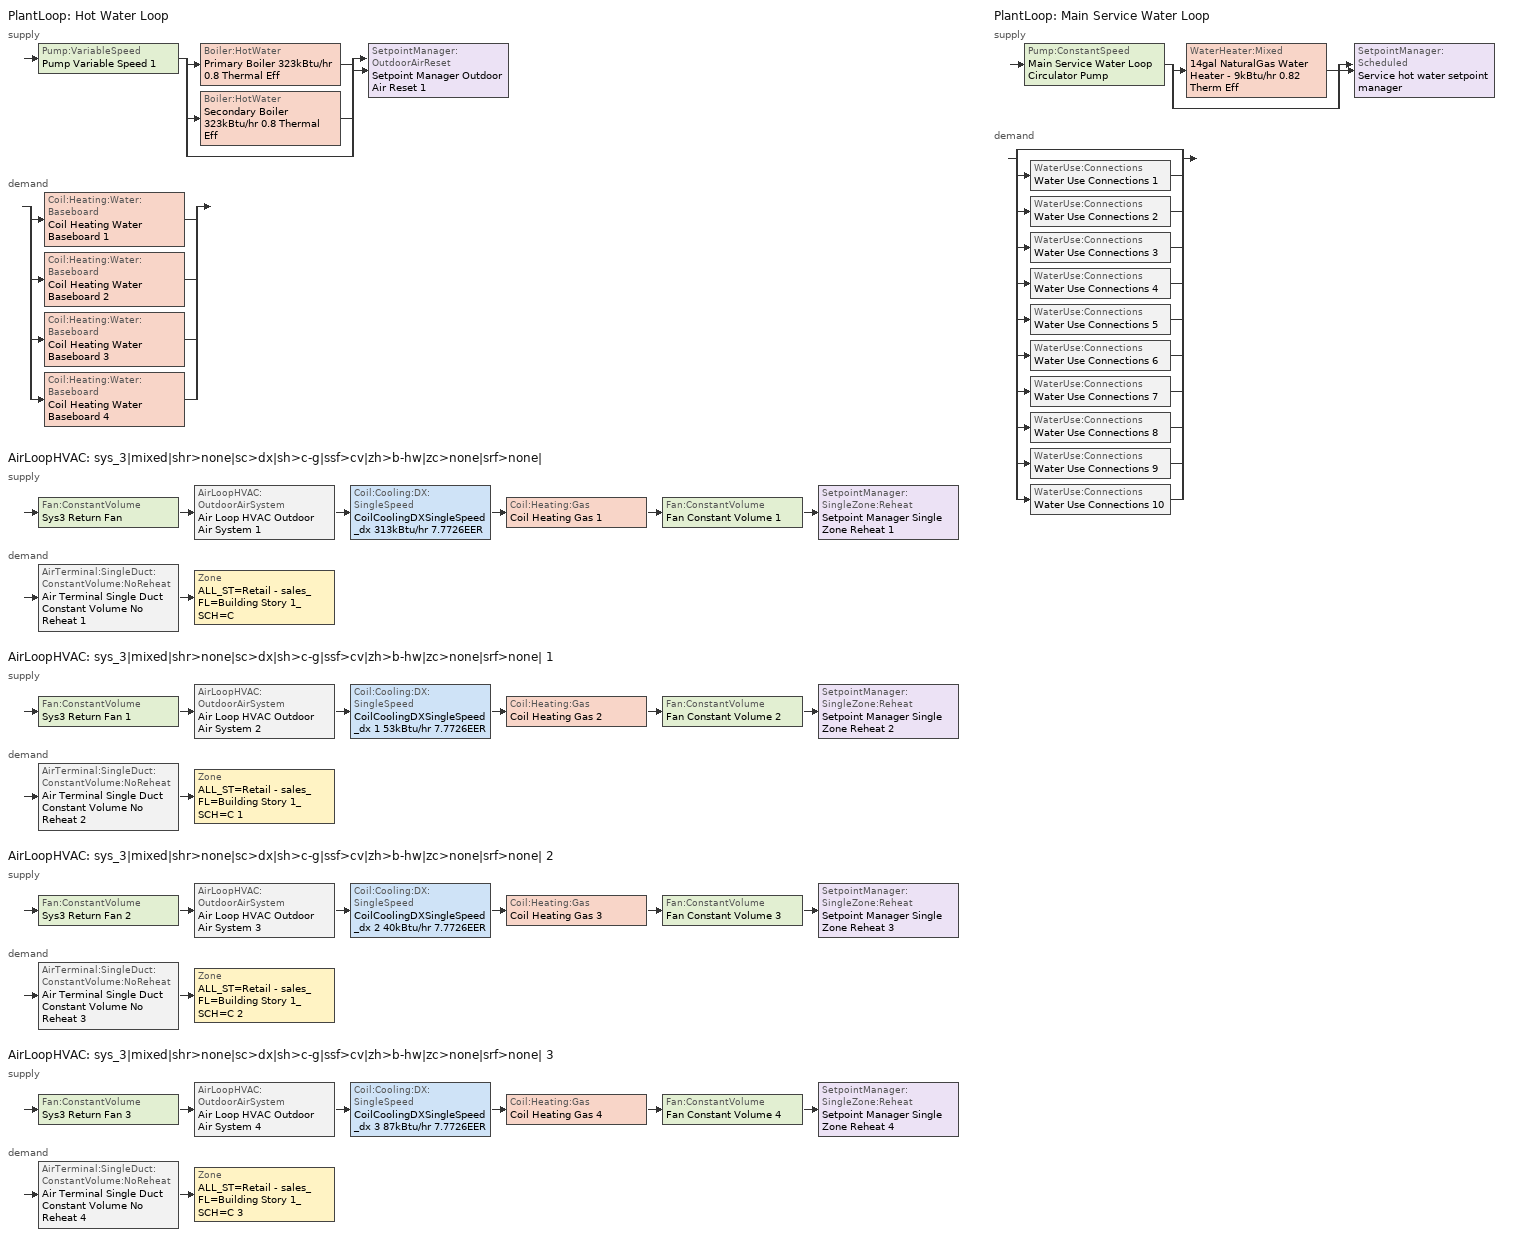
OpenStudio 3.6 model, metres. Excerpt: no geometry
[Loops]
PlantLoop 'Hot Water Loop'
 supply: Pump:VariableSpeed 'Pump Variable Speed 1' > split
  | Boiler:HotWater 'Primary Boiler 323kBtu/hr 0.8 Thermal Eff'
  | Boiler:HotWater 'Secondary Boiler 323kBtu/hr 0.8 Thermal Eff'
  | bypass
  join > SetpointManager:OutdoorAirReset 'Setpoint Manager Outdoor Air Reset 1'
 demand: split
  | Coil:Heating:Water:Baseboard 'Coil Heating Water Baseboard 1'
  | Coil:Heating:Water:Baseboard 'Coil Heating Water Baseboard 2'
  | Coil:Heating:Water:Baseboard 'Coil Heating Water Baseboard 3'
  | Coil:Heating:Water:Baseboard 'Coil Heating Water Baseboard 4'
AirLoopHVAC 'sys_3|mixed|shr>none|sc>dx|sh>c-g|ssf>cv|zh>b-hw|zc>none|srf>none|'
 supply: Fan:ConstantVolume 'Sys3 Return Fan' > AirLoopHVAC:OutdoorAirSystem 'Air Loop HVAC Outdoor Air System 1' > Coil:Cooling:DX:SingleSpeed 'CoilCoolingDXSingleSpeed_dx 313kBtu/hr 7.7726EER' > Coil:Heating:Gas 'Coil Heating Gas 1' > Fan:ConstantVolume 'Fan Constant Volume 1' > SetpointManager:SingleZone:Reheat 'Setpoint Manager Single Zone Reheat 1'
 demand: AirTerminal:SingleDuct:ConstantVolume:NoReheat 'Air Terminal Single Duct Constant Volume No Reheat 1' > Zone 'ALL_ST=Retail - sales_FL=Building Story 1_SCH=C'
AirLoopHVAC 'sys_3|mixed|shr>none|sc>dx|sh>c-g|ssf>cv|zh>b-hw|zc>none|srf>none| 1'
 supply: Fan:ConstantVolume 'Sys3 Return Fan 1' > AirLoopHVAC:OutdoorAirSystem 'Air Loop HVAC Outdoor Air System 2' > Coil:Cooling:DX:SingleSpeed 'CoilCoolingDXSingleSpeed_dx 1 53kBtu/hr 7.7726EER' > Coil:Heating:Gas 'Coil Heating Gas 2' > Fan:ConstantVolume 'Fan Constant Volume 2' > SetpointManager:SingleZone:Reheat 'Setpoint Manager Single Zone Reheat 2'
 demand: AirTerminal:SingleDuct:ConstantVolume:NoReheat 'Air Terminal Single Duct Constant Volume No Reheat 2' > Zone 'ALL_ST=Retail - sales_FL=Building Story 1_SCH=C 1'
AirLoopHVAC 'sys_3|mixed|shr>none|sc>dx|sh>c-g|ssf>cv|zh>b-hw|zc>none|srf>none| 2'
 supply: Fan:ConstantVolume 'Sys3 Return Fan 2' > AirLoopHVAC:OutdoorAirSystem 'Air Loop HVAC Outdoor Air System 3' > Coil:Cooling:DX:SingleSpeed 'CoilCoolingDXSingleSpeed_dx 2 40kBtu/hr 7.7726EER' > Coil:Heating:Gas 'Coil Heating Gas 3' > Fan:ConstantVolume 'Fan Constant Volume 3' > SetpointManager:SingleZone:Reheat 'Setpoint Manager Single Zone Reheat 3'
 demand: AirTerminal:SingleDuct:ConstantVolume:NoReheat 'Air Terminal Single Duct Constant Volume No Reheat 3' > Zone 'ALL_ST=Retail - sales_FL=Building Story 1_SCH=C 2'
AirLoopHVAC 'sys_3|mixed|shr>none|sc>dx|sh>c-g|ssf>cv|zh>b-hw|zc>none|srf>none| 3'
 supply: Fan:ConstantVolume 'Sys3 Return Fan 3' > AirLoopHVAC:OutdoorAirSystem 'Air Loop HVAC Outdoor Air System 4' > Coil:Cooling:DX:SingleSpeed 'CoilCoolingDXSingleSpeed_dx 3 87kBtu/hr 7.7726EER' > Coil:Heating:Gas 'Coil Heating Gas 4' > Fan:ConstantVolume 'Fan Constant Volume 4' > SetpointManager:SingleZone:Reheat 'Setpoint Manager Single Zone Reheat 4'
 demand: AirTerminal:SingleDuct:ConstantVolume:NoReheat 'Air Terminal Single Duct Constant Volume No Reheat 4' > Zone 'ALL_ST=Retail - sales_FL=Building Story 1_SCH=C 3'
PlantLoop 'Main Service Water Loop'
 supply: Pump:ConstantSpeed 'Main Service Water Loop Circulator Pump' > split
  | WaterHeater:Mixed '14gal NaturalGas Water Heater - 9kBtu/hr 0.82 Therm Eff'
  | bypass
  join > SetpointManager:Scheduled 'Service hot water setpoint manager'
 demand: split
  | bypass
  | WaterUse:Connections 'Water Use Connections 1'
  | WaterUse:Connections 'Water Use Connections 2'
  | WaterUse:Connections 'Water Use Connections 3'
  | WaterUse:Connections 'Water Use Connections 4'
  | WaterUse:Connections 'Water Use Connections 5'
  | WaterUse:Connections 'Water Use Connections 6'
  | WaterUse:Connections 'Water Use Connections 7'
  | WaterUse:Connections 'Water Use Connections 8'
  | WaterUse:Connections 'Water Use Connections 9'
  | WaterUse:Connections 'Water Use Connections 10'
[Sizing:Zone] Zone Cooling Design Supply Air Temperature Input Method=TemperatureDifference; Zone Cooling Design Supply Air Temperature {C}=14; Zone Cooling Design Supply Air Temperature Difference {deltaC}=11; Zone Heating Design Supply Air Temperature Input Method=TemperatureDifference; Zone Heating Design Supply Air Temperature {C}=40; Zone Heating Design Supply Air Temperature Difference {deltaC}=21; Zone Cooling Design Supply Air Humidity Ratio {kg-H2O/kg-air}=0.0085; Zone Heating Design Supply Air Humidity Ratio {kg-H2O/kg-air}=0.008; Zone Heating Sizing Factor=1.3; Zone Cooling Sizing Factor=1.1; Cooling Design Air Flow Method=DesignDay; Heating Design Air Flow Method=DesignDay; Account for Dedicated Outdoor Air System=No; Dedicated Outdoor Air System Control Strategy=NeutralSupplyAir; Dedicated Outdoor Air Low Setpoint Temperature for Design {C}=autosize; Dedicated Outdoor Air High Setpoint Temperature for Design {C}=autosize; Zone Load Sizing Method=Sensible Load Only No Latent Load; Zone Latent Cooling Design Supply Air Humidity Ratio Input Method=HumidityRatioDifference; Zone Cooling Design Supply Air Humidity Ratio Difference {kgWater/kgDryAir}=0.005; Zone Latent Heating Design Supply Air Humidity Ratio Input Method=HumidityRatioDifference; Zone Humidification Design Supply Air Humidity Ratio Difference {kgWater/kgDryAir}=0.005
ALL_ST=Retail - sales_FL=Building Story 1_SCH=C; ALL_ST=Retail - sales_FL=Building Story 1_SCH=C 1; ALL_ST=Retail - sales_FL=Building Story 1_SCH=C 2; ALL_ST=Retail - sales_FL=Building Story 1_SCH=C 3
[Zone equipment]
ALL_ST=Retail - sales_FL=Building Story 1_SCH=C: Air Terminal Single Duct Constant Volume No Reheat 1, Zone HVAC Baseboard Convective Water 1
ALL_ST=Retail - sales_FL=Building Story 1_SCH=C 1: Air Terminal Single Duct Constant Volume No Reheat 2, Zone HVAC Baseboard Convective Water 2
ALL_ST=Retail - sales_FL=Building Story 1_SCH=C 2: Air Terminal Single Duct Constant Volume No Reheat 3, Zone HVAC Baseboard Convective Water 3
ALL_ST=Retail - sales_FL=Building Story 1_SCH=C 3: Air Terminal Single Duct Constant Volume No Reheat 4, Zone HVAC Baseboard Convective Water 4
[PlantLoop] Glycol Concentration=0; Plant Loop Volume {m3}=Autocalculate; Load Distribution Scheme=Optimal
Name | Fluid Type | Maximum Loop Temperature {C} | Minimum Loop Temperature {C}
Hot Water Loop | Water
Main Service Water Loop |  | 60 | 10
[Sizing:Plant] Loop Type=Heating; Sizing Option=NonCoincident; Zone Timesteps in Averaging Window=1; Coincident Sizing Factor Mode=None
Name | Design Loop Exit Temperature {C} | Loop Design Temperature Difference {deltaC}
Hot Water Loop | 82 | 16
Main Service Water Loop | 60 | 5
[Pump:VariableSpeed]
Pump Variable Speed 1: Motor Efficiency=0.855; Pump Control Type=Intermittent; Skin Loss Radiative Fraction=0.5; Design Power Sizing Method=PowerPerFlowPerPressure; Design Electric Power per Unit Flow Rate {W/(m3/s)}=348701.1; Design Shaft Power per Unit Flow Rate per Unit Head {W-s/m3-Pa}=1.28205; Design Minimum Flow Rate Fraction=0
[Boiler:HotWater] Fuel Type=NaturalGas; Nominal Capacity {W}=94555.7; Nominal Thermal Efficiency=0.8; Normalized Boiler Efficiency Curve=BOILER-EFFFPLR-NECB2011; Water Outlet Upper Temperature Limit {C}=99; Boiler Flow Mode=ConstantFlow; Parasitic Electric Load {W}=0; Sizing Factor=1
Primary Boiler 323kBtu/hr 0.8 Thermal Eff; Secondary Boiler 323kBtu/hr 0.8 Thermal Eff
[SetpointManager:OutdoorAirReset]
Setpoint Manager Outdoor Air Reset 1: Control Variable=Temperature; Setpoint at Outdoor Low Temperature {C}=82; Outdoor Low Temperature {C}=-16; Setpoint at Outdoor High Temperature {C}=60; Outdoor High Temperature {C}=0; Setpoint Node or NodeList=Hot Water Loop Supply Outlet Node
[AirLoopHVAC] Design Supply Air Flow Rate {m3/s}=autosize; Design Return Air Flow Fraction of Supply Air Flow=1
Name | Availability Schedule
sys_3|mixed|shr>none|sc>dx|sh>c-g|ssf>cv|zh>b-hw|zc>none|srf>none| | sys_3|mixed|shr>none|sc>dx|sh>c-g|ssf>cv|zh>b-hw|zc>none|srf>none| Occ Sch
sys_3|mixed|shr>none|sc>dx|sh>c-g|ssf>cv|zh>b-hw|zc>none|srf>none| 1 | sys_3|mixed|shr>none|sc>dx|sh>c-g|ssf>cv|zh>b-hw|zc>none|srf>none| 1 Occ Sch
sys_3|mixed|shr>none|sc>dx|sh>c-g|ssf>cv|zh>b-hw|zc>none|srf>none| 2 | sys_3|mixed|shr>none|sc>dx|sh>c-g|ssf>cv|zh>b-hw|zc>none|srf>none| 2 Occ Sch
sys_3|mixed|shr>none|sc>dx|sh>c-g|ssf>cv|zh>b-hw|zc>none|srf>none| 3 | sys_3|mixed|shr>none|sc>dx|sh>c-g|ssf>cv|zh>b-hw|zc>none|srf>none| 3 Occ Sch
[Sizing:System] Type of Load to Size On=Sensible; Design Outdoor Air Flow Rate {m3/s}=Autosize; Central Heating Maximum System Air Flow Ratio=1; Preheat Design Temperature {C}=7; Preheat Design Humidity Ratio {kg-H2O/kg-Air}=0.008; Precool Design Temperature {C}=13; Precool Design Humidity Ratio {kg-H2O/kg-Air}=0.008; Central Cooling Design Supply Air Temperature {C}=13; Central Heating Design Supply Air Temperature {C}=43; Sizing Option=NonCoincident; 100% Outdoor Air in Cooling=No; 100% Outdoor Air in Heating=No; Central Cooling Design Supply Air Humidity Ratio {kg-H2O/kg-Air}=0.0085; Central Heating Design Supply Air Humidity Ratio {kg-H2O/kg-Air}=0.008; Cooling Design Air Flow Method=DesignDay; Cooling Design Air Flow Rate {m3/s}=0; Heating Design Air Flow Method=DesignDay; Heating Design Air Flow Rate {m3/s}=0; System Outdoor Air Method=ZoneSum; Zone Maximum Outdoor Air Fraction=1; Cooling Supply Air Flow Rate Per Floor Area {m3/s-m2}=0.00996765; Cooling Fraction of Autosized Cooling Supply Air Flow Rate=1; Cooling Supply Air Flow Rate Per Unit Cooling Capacity {m3/s-W}=3.94755e-05; Heating Supply Air Flow Rate Per Floor Area {m3/s-m2}=0.00996765; Heating Fraction of Autosized Heating Supply Air Flow Rate=1; Heating Fraction of Autosized Cooling Supply Air Flow Rate=1; Heating Supply Air Flow Rate Per Unit Heating Capacity {m3/s-W}=3.15882e-05; Cooling Design Capacity Method=CoolingDesignCapacity; Cooling Design Capacity {W}=autosize; Cooling Design Capacity Per Floor Area {W/m2}=234.7; Fraction of Autosized Cooling Design Capacity=1; Heating Design Capacity Method=HeatingDesignCapacity; Heating Design Capacity {W}=autosize; Heating Design Capacity Per Floor Area {W/m2}=157; Fraction of Autosized Heating Design Capacity=1; Central Cooling Capacity Control Method=OnOff; Occupant Diversity=autosize
sys_3|mixed|shr>none|sc>dx|sh>c-g|ssf>cv|zh>b-hw|zc>none|srf>none|; sys_3|mixed|shr>none|sc>dx|sh>c-g|ssf>cv|zh>b-hw|zc>none|srf>none| 1; sys_3|mixed|shr>none|sc>dx|sh>c-g|ssf>cv|zh>b-hw|zc>none|srf>none| 2; sys_3|mixed|shr>none|sc>dx|sh>c-g|ssf>cv|zh>b-hw|zc>none|srf>none| 3
[Fan:ConstantVolume] Availability Schedule=Always On Discrete; Maximum Flow Rate {m3/s}=AutoSize
Name | Fan Total Efficiency | Pressure Rise {Pa} | Motor Efficiency
Fan Constant Volume 1; Fan Constant Volume 2; Fan Constant Volume 3; Fan Constant Volume 4 | 0.39975 | 640 | 0.615
Sys3 Return Fan; Sys3 Return Fan 1; Sys3 Return Fan 2; Sys3 Return Fan 3 | 0.25 | 150 | 0.385
[Coil:Heating:Gas] Availability Schedule=Always On Discrete; Gas Burner Efficiency=0.8; Nominal Capacity {W}=AutoSize; Parasitic Electric Load {W}=0; Part Load Fraction Correlation Curve=FURNACE-EFFPLR-NECB2011; Parasitic Gas Load {W}=0
Coil Heating Gas 1; Coil Heating Gas 2; Coil Heating Gas 3; Coil Heating Gas 4
[Coil:Cooling:DX:SingleSpeed] Availability Schedule=Always On Discrete; Rated Total Cooling Capacity {W}=autosize; Rated Sensible Heat Ratio=autosize; Rated COP {W/W}=2.72426; Rated Air Flow Rate {m3/s}=autosize; Rated Evaporator Fan Power Per Volume Flow Rate 2017 {W/(m3/s)}=773.3; Rated Evaporator Fan Power Per Volume Flow Rate 2023 {W/(m3/s)}=934.4; Total Cooling Capacity Function of Temperature Curve=DXCOOL-NECB2011-REF-CAPFT; Total Cooling Capacity Function of Flow Fraction Curve=DXCOOL-NECB2011-REF-CAPFFLOW; Energy Input Ratio Function of Temperature Curve=DXCOOL-NECB2011-REF-COOLEIRFT; Energy Input Ratio Function of Flow Fraction Curve=DXCOOL-NECB2011-REF-COOLEIRFFLOW; Part Load Fraction Correlation Curve=DXCOOL-NECB2011-REF-COOLPLFFPLR; Minimum Outdoor Dry-Bulb Temperature for Compressor Operation {C}=-25; Nominal Time for Condensate Removal to Begin {s}=0; Ratio of Initial Moisture Evaporation Rate and Steady State Latent Capacity=0; Maximum Cycling Rate {cycles/hr}=0; Latent Capacity Time Constant {s}=0; Condenser Type=AirCooled; Evaporative Condenser Effectiveness=0.9; Evaporative Condenser Air Flow Rate {m3/s}=autosize; Evaporative Condenser Pump Rated Power Consumption {W}=autosize; Crankcase Heater Capacity {W}=0; Maximum Outdoor Dry-Bulb Temperature for Crankcase Heater Operation {C}=10; Basin Heater Capacity {W/K}=0; Basin Heater Setpoint Temperature {C}=2
CoilCoolingDXSingleSpeed_dx 313kBtu/hr 7.7726EER; CoilCoolingDXSingleSpeed_dx 1 53kBtu/hr 7.7726EER; CoilCoolingDXSingleSpeed_dx 2 40kBtu/hr 7.7726EER; CoilCoolingDXSingleSpeed_dx 3 87kBtu/hr 7.7726EER
[Controller:OutdoorAir] Minimum Outdoor Air Flow Rate {m3/s}=autosize; Maximum Outdoor Air Flow Rate {m3/s}=Autosize; Economizer Control Action Type=ModulateFlow; Lockout Type=NoLockout; Minimum Limit Type=FixedMinimum; High Humidity Control=No; Heat Recovery Bypass Control Type=BypassWhenWithinEconomizerLimits
Name | Economizer Control Type | Minimum Outdoor Air Schedule | Controller Mechanical Ventilation | Economizer Maximum Limit Dry-Bulb Temperature {C} | Economizer Maximum Limit Enthalpy {J/kg} | Economizer Minimum Limit Dry-Bulb Temperature {C}
Controller Outdoor Air 1 | DifferentialEnthalpy | sys_3|mixed|shr>none|sc>dx|sh>c-g|ssf>cv|zh>b-hw|zc>none|srf>none| Occ Sch | Controller Mechanical Ventilation 1
Controller Outdoor Air 2 | NoEconomizer | sys_3|mixed|shr>none|sc>dx|sh>c-g|ssf>cv|zh>b-hw|zc>none|srf>none| 1 Occ Sch | Controller Mechanical Ventilation 2 | 28 | 64000 | -100
Controller Outdoor Air 3 | NoEconomizer | sys_3|mixed|shr>none|sc>dx|sh>c-g|ssf>cv|zh>b-hw|zc>none|srf>none| 2 Occ Sch | Controller Mechanical Ventilation 3 | 28 | 64000 | -100
Controller Outdoor Air 4 | DifferentialEnthalpy | sys_3|mixed|shr>none|sc>dx|sh>c-g|ssf>cv|zh>b-hw|zc>none|srf>none| 3 Occ Sch | Controller Mechanical Ventilation 4
[Controller:MechanicalVentilation] Availability Schedule=Always On Discrete; System Outdoor Air Method=ZoneSum
Controller Mechanical Ventilation 1; Controller Mechanical Ventilation 2; Controller Mechanical Ventilation 3; Controller Mechanical Ventilation 4
[AirLoopHVAC:OutdoorAirSystem]
Name | Controller
Air Loop HVAC Outdoor Air System 1 | Controller Outdoor Air 1
Air Loop HVAC Outdoor Air System 2 | Controller Outdoor Air 2
Air Loop HVAC Outdoor Air System 3 | Controller Outdoor Air 3
Air Loop HVAC Outdoor Air System 4 | Controller Outdoor Air 4
[SetpointManager:SingleZone:Reheat] Minimum Supply Air Temperature {C}=13; Maximum Supply Air Temperature {C}=43
Name | Control Zone | Setpoint Node or NodeList
Setpoint Manager Single Zone Reheat 1 | ALL_ST=Retail - sales_FL=Building Story 1_SCH=C | sys_3|mixed|shr>none|sc>dx|sh>c-g|ssf>cv|zh>b-hw|zc>none|srf>none| Supply Outlet Node
Setpoint Manager Single Zone Reheat 2 | ALL_ST=Retail - sales_FL=Building Story 1_SCH=C 1 | sys_3|mixed|shr>none|sc>dx|sh>c-g|ssf>cv|zh>b-hw|zc>none|srf>none| 1 Supply Outlet Node
Setpoint Manager Single Zone Reheat 3 | ALL_ST=Retail - sales_FL=Building Story 1_SCH=C 2 | sys_3|mixed|shr>none|sc>dx|sh>c-g|ssf>cv|zh>b-hw|zc>none|srf>none| 2 Supply Outlet Node
Setpoint Manager Single Zone Reheat 4 | ALL_ST=Retail - sales_FL=Building Story 1_SCH=C 3 | sys_3|mixed|shr>none|sc>dx|sh>c-g|ssf>cv|zh>b-hw|zc>none|srf>none| 3 Supply Outlet Node
[AirTerminal:SingleDuct:ConstantVolume:NoReheat] Availability Schedule=Always On Discrete; Maximum Air Flow Rate {m3/s}=AutoSize
Air Terminal Single Duct Constant Volume No Reheat 1; Air Terminal Single Duct Constant Volume No Reheat 2; Air Terminal Single Duct Constant Volume No Reheat 3; Air Terminal Single Duct Constant Volume No Reheat 4
[Coil:Heating:Water:Baseboard] Heating Design Capacity Method=HeatingDesignCapacity; Heating Design Capacity {W}=autosize; Heating Design Capacity Per Floor Area {W/m2}=0; Fraction of Autosized Heating Design Capacity=0.8
Coil Heating Water Baseboard 1; Coil Heating Water Baseboard 2; Coil Heating Water Baseboard 3; Coil Heating Water Baseboard 4
[ZoneHVAC:Baseboard:Convective:Water] Availability Schedule=Always On Discrete
Name | Heating Coil
Zone HVAC Baseboard Convective Water 1 | Coil Heating Water Baseboard 1
Zone HVAC Baseboard Convective Water 2 | Coil Heating Water Baseboard 2
Zone HVAC Baseboard Convective Water 3 | Coil Heating Water Baseboard 3
Zone HVAC Baseboard Convective Water 4 | Coil Heating Water Baseboard 4
[SetpointManager:Scheduled]
Service hot water setpoint manager: Control Variable=Temperature; Schedule=Service Water Loop Temp - 140F; Setpoint Node or NodeList=Main Service Water Loop Supply Outlet Node
[Pump:ConstantSpeed]
Main Service Water Loop Circulator Pump: Rated Flow Rate {m3/s}=autosize; Rated Pump Head {Pa}=1968.07; Rated Power Consumption {W}=autosize; Motor Efficiency=0.7; Fraction of Motor Inefficiencies to Fluid Stream=0; Pump Control Type=Intermittent; Design Power Sizing Method=PowerPerFlowPerPressure; Design Electric Power per Unit Flow Rate {W/(m3/s)}=348701.1; Design Shaft Power per Unit Flow Rate per Unit Head {W-s/m3-Pa}=1.28205
[WaterHeater:Mixed]
14gal NaturalGas Water Heater - 9kBtu/hr 0.82 Therm Eff: Tank Volume {m3}=0.0511075; Setpoint Temperature Schedule=Service Water Loop Temp - 140F; Deadband Temperature Difference {deltaC}=2; Maximum Temperature Limit {C}=60; Heater Control Type=Cycle; Heater Maximum Capacity {W}=2670.37; Heater Fuel Type=NaturalGas; Heater Thermal Efficiency=0.82; Part Load Factor Curve=SWH-EFFFPLR-NECB2011; Off Cycle Parasitic Fuel Consumption Rate {W}=13.3416; Off Cycle Parasitic Fuel Type=NaturalGas; Off Cycle Parasitic Heat Fraction to Tank=0.8; On Cycle Parasitic Fuel Consumption Rate {W}=13.3416; On Cycle Parasitic Fuel Type=NaturalGas; On Cycle Parasitic Heat Fraction to Tank=0; Ambient Temperature Indicator=Schedule; Ambient Temperature Schedule=Water Heater Ambient Temp Schedule - 70.0f; Off Cycle Loss Coefficient to Ambient Temperature {W/K}=0.537149; On Cycle Loss Coefficient to Ambient Temperature {W/K}=0.537149; Use Side Effectiveness=1; Source Side Effectiveness=1; Use Side Design Flow Rate {m3/s}=autosize; Source Side Design Flow Rate {m3/s}=autosize; Indirect Water Heating Recovery Time {hr}=1.5; Source Side Flow Control Mode=IndirectHeatPrimarySetpoint
[WaterHeater:Sizing]
14gal NaturalGas Water Heater - 9kBtu/hr 0.82 Therm Eff: Design Mode=PeakDraw; Time Storage Can Meet Peak Draw {hr}=0.538503; Time for Tank Recovery {hr}=0; Nominal Tank Volume for Autosizing Plant Connections {m3}=1
[WaterUse:Connections] Drain Water Heat Exchanger Type=None; Drain Water Heat Exchanger Destination=Plant
Name | Water Use Equipment Name 1
Water Use Connections 1 | Lgstore1 Service Water Use 0.04gal/min
Water Use Connections 2 | Lgstore2 Service Water Use 0.04gal/min
Water Use Connections 3 | Smstore1 Service Water Use 0.02gal/min
Water Use Connections 4 | Smstore2 Service Water Use 0.02gal/min
Water Use Connections 5 | Smstore3 Service Water Use 0.02gal/min
Water Use Connections 6 | Smstore4 Service Water Use 0.02gal/min
Water Use Connections 7 | Smstore5 Service Water Use 0.02gal/min
Water Use Connections 8 | Smstore6 Service Water Use 0.02gal/min
Water Use Connections 9 | Smstore7 Service Water Use 0.02gal/min
Water Use Connections 10 | Smstore8 Service Water Use 0.02gal/min
[WaterUse:Equipment:Definition]
Name | Peak Flow Rate {m3/s} | Target Temperature Schedule | Sensible Fraction Schedule | Latent Fraction Schedule
Lgstore1 Service Water Use Def 0.04gal/min | 2.49062e-06 | Schedule Ruleset 5 | Schedule Ruleset 3 | Schedule Ruleset 4
Lgstore2 Service Water Use Def 0.04gal/min | 2.49062e-06 | Schedule Ruleset 8 | Schedule Ruleset 6 | Schedule Ruleset 7
Smstore1 Service Water Use Def 0.02gal/min | 1.24531e-06 | Schedule Ruleset 11 | Schedule Ruleset 9 | Schedule Ruleset 10
Smstore2 Service Water Use Def 0.02gal/min | 1.24531e-06 | Schedule Ruleset 14 | Schedule Ruleset 12 | Schedule Ruleset 13
Smstore3 Service Water Use Def 0.02gal/min | 1.24531e-06 | Schedule Ruleset 17 | Schedule Ruleset 15 | Schedule Ruleset 16
Smstore4 Service Water Use Def 0.02gal/min | 1.24531e-06 | Schedule Ruleset 20 | Schedule Ruleset 18 | Schedule Ruleset 19
Smstore5 Service Water Use Def 0.02gal/min | 1.24531e-06 | Schedule Ruleset 23 | Schedule Ruleset 21 | Schedule Ruleset 22
Smstore6 Service Water Use Def 0.02gal/min | 1.24531e-06 | Schedule Ruleset 26 | Schedule Ruleset 24 | Schedule Ruleset 25
Smstore7 Service Water Use Def 0.02gal/min | 1.24531e-06 | Schedule Ruleset 29 | Schedule Ruleset 27 | Schedule Ruleset 28
Smstore8 Service Water Use Def 0.02gal/min | 1.24531e-06 | Schedule Ruleset 32 | Schedule Ruleset 30 | Schedule Ruleset 31
[WaterUse:Equipment] Flow Rate Fraction Schedule=NECB-C-Service Water Heating
Name | Water Use Equipment Definition | Space
Lgstore1 Service Water Use 0.04gal/min | Lgstore1 Service Water Use Def 0.04gal/min | LGstore1
Lgstore2 Service Water Use 0.04gal/min | Lgstore2 Service Water Use Def 0.04gal/min | LGstore2
Smstore1 Service Water Use 0.02gal/min | Smstore1 Service Water Use Def 0.02gal/min | SMstore1
Smstore2 Service Water Use 0.02gal/min | Smstore2 Service Water Use Def 0.02gal/min | SMstore2
Smstore3 Service Water Use 0.02gal/min | Smstore3 Service Water Use Def 0.02gal/min | SMstore3
Smstore4 Service Water Use 0.02gal/min | Smstore4 Service Water Use Def 0.02gal/min | SMstore4
Smstore5 Service Water Use 0.02gal/min | Smstore5 Service Water Use Def 0.02gal/min | SMstore5
Smstore6 Service Water Use 0.02gal/min | Smstore6 Service Water Use Def 0.02gal/min | SMstore6
Smstore7 Service Water Use 0.02gal/min | Smstore7 Service Water Use Def 0.02gal/min | SMstore7
Smstore8 Service Water Use 0.02gal/min | Smstore8 Service Water Use Def 0.02gal/min | SMstore8
[Schedule:Ruleset]
Service Water Loop Temp - 140F: Default Day Schedule=Service Water Loop Temp - 140F Default
Water Heater Ambient Temp Schedule - 70.0f: Default Day Schedule=Water Heater Ambient Temp Schedule 70.0F Default
Schedule Ruleset 3: Default Day Schedule=Schedule Day 5
Schedule Ruleset 4: Default Day Schedule=Schedule Day 6
Schedule Ruleset 5: Default Day Schedule=Schedule Day 7
NECB-C-Service Water Heating: Default Day Schedule=NECB-C-Service Water Heating Default
Schedule Ruleset 6: Default Day Schedule=Schedule Day 8
Schedule Ruleset 7: Default Day Schedule=Schedule Day 9
Schedule Ruleset 8: Default Day Schedule=Schedule Day 10
Schedule Ruleset 9: Default Day Schedule=Schedule Day 11
Schedule Ruleset 10: Default Day Schedule=Schedule Day 12
Schedule Ruleset 11: Default Day Schedule=Schedule Day 13
Schedule Ruleset 12: Default Day Schedule=Schedule Day 14
Schedule Ruleset 13: Default Day Schedule=Schedule Day 15
Schedule Ruleset 14: Default Day Schedule=Schedule Day 16
Schedule Ruleset 15: Default Day Schedule=Schedule Day 17
Schedule Ruleset 16: Default Day Schedule=Schedule Day 18
Schedule Ruleset 17: Default Day Schedule=Schedule Day 19
Schedule Ruleset 18: Default Day Schedule=Schedule Day 20
Schedule Ruleset 19: Default Day Schedule=Schedule Day 21
Schedule Ruleset 20: Default Day Schedule=Schedule Day 22
Schedule Ruleset 21: Default Day Schedule=Schedule Day 23
Schedule Ruleset 22: Default Day Schedule=Schedule Day 24
Schedule Ruleset 23: Default Day Schedule=Schedule Day 25
Schedule Ruleset 24: Default Day Schedule=Schedule Day 26
Schedule Ruleset 25: Default Day Schedule=Schedule Day 27
Schedule Ruleset 26: Default Day Schedule=Schedule Day 28
Schedule Ruleset 27: Default Day Schedule=Schedule Day 29
Schedule Ruleset 28: Default Day Schedule=Schedule Day 30
Schedule Ruleset 29: Default Day Schedule=Schedule Day 31
Schedule Ruleset 30: Default Day Schedule=Schedule Day 32
Schedule Ruleset 31: Default Day Schedule=Schedule Day 33
Schedule Ruleset 32: Default Day Schedule=Schedule Day 34
sys_3|mixed|shr>none|sc>dx|sh>c-g|ssf>cv|zh>b-hw|zc>none|srf>none| Occ Sch: Default Day Schedule=sys_3|mixed|shr>none|sc>dx|sh>c-g|ssf>cv|zh>b-hw|zc>none|srf>none| Occ Sch Default; Summer Design Day Schedule=sys_3|mixed|shr>none|sc>dx|sh>c-g|ssf>cv|zh>b-hw|zc>none|srf>none| Occ Sch Summer Design Day; Winter Design Day Schedule=sys_3|mixed|shr>none|sc>dx|sh>c-g|ssf>cv|zh>b-hw|zc>none|srf>none| Occ Sch Winter Design Day
sys_3|mixed|shr>none|sc>dx|sh>c-g|ssf>cv|zh>b-hw|zc>none|srf>none| 1 Occ Sch: Default Day Schedule=sys_3|mixed|shr>none|sc>dx|sh>c-g|ssf>cv|zh>b-hw|zc>none|srf>none| 1 Occ Sch Default; Summer Design Day Schedule=sys_3|mixed|shr>none|sc>dx|sh>c-g|ssf>cv|zh>b-hw|zc>none|srf>none| 1 Occ Sch Summer Design Day; Winter Design Day Schedule=sys_3|mixed|shr>none|sc>dx|sh>c-g|ssf>cv|zh>b-hw|zc>none|srf>none| 1 Occ Sch Winter Design Day
sys_3|mixed|shr>none|sc>dx|sh>c-g|ssf>cv|zh>b-hw|zc>none|srf>none| 2 Occ Sch: Default Day Schedule=sys_3|mixed|shr>none|sc>dx|sh>c-g|ssf>cv|zh>b-hw|zc>none|srf>none| 2 Occ Sch Default; Summer Design Day Schedule=sys_3|mixed|shr>none|sc>dx|sh>c-g|ssf>cv|zh>b-hw|zc>none|srf>none| 2 Occ Sch Summer Design Day; Winter Design Day Schedule=sys_3|mixed|shr>none|sc>dx|sh>c-g|ssf>cv|zh>b-hw|zc>none|srf>none| 2 Occ Sch Winter Design Day
sys_3|mixed|shr>none|sc>dx|sh>c-g|ssf>cv|zh>b-hw|zc>none|srf>none| 3 Occ Sch: Default Day Schedule=sys_3|mixed|shr>none|sc>dx|sh>c-g|ssf>cv|zh>b-hw|zc>none|srf>none| 3 Occ Sch Default; Summer Design Day Schedule=sys_3|mixed|shr>none|sc>dx|sh>c-g|ssf>cv|zh>b-hw|zc>none|srf>none| 3 Occ Sch Summer Design Day; Winter Design Day Schedule=sys_3|mixed|shr>none|sc>dx|sh>c-g|ssf>cv|zh>b-hw|zc>none|srf>none| 3 Occ Sch Winter Design Day
[Schedule:Day]
Service Water Loop Temp - 140F Default; Schedule Day 7; Schedule Day 10; Schedule Day 13; Schedule Day 16; Schedule Day 19; Schedule Day 22; Schedule Day 25; Schedule Day 28; Schedule Day 31; Schedule Day 34: 24, 0, 60
Water Heater Ambient Temp Schedule 70.0F Default: 24, 0, 21.1111
Schedule Day 5; Schedule Day 8; Schedule Day 11; Schedule Day 14; Schedule Day 17; Schedule Day 20; Schedule Day 23; Schedule Day 26; Schedule Day 29; Schedule Day 32: 24, 0, 0.2
Schedule Day 6; Schedule Day 9; Schedule Day 12; Schedule Day 15; Schedule Day 18; Schedule Day 21; Schedule Day 24; Schedule Day 27; Schedule Day 30; Schedule Day 33: 24, 0, 0.05
NECB-C-Service Water Heating Default; NECB-C-Service Water Heating Default|Wkdy Day: 8, 0, 0.05, 9, 0, 0.1, 10, 0, 0.2, 11, 0, 0.3, 12, 0, 0.4, 16, 0, 0.8, 17, 0, 0.6, 18, 0, 0.4, 19, 0, 0.3, 21, 0, 0.2, 24, 0, 0.05
NECB-C-Service Water Heating Sat Day: 8, 0, 0.05, 9, 0, 0.1, 10, 0, 0.2, 11, 0, 0.3, 12, 0, 0.5, 16, 0, 0.9, 17, 0, 0.7, 18, 0, 0.5, 19, 0, 0.3, 21, 0, 0.2, 24, 0, 0.05
NECB-C-Service Water Heating Sun|Hol Day: 10, 0, 0.05, 11, 0, 0.1, 12, 0, 0.2, 13, 0, 0.4, 15, 0, 0.8, 16, 0, 0.6, 17, 0, 0.4, 18, 0, 0.3, 19, 0, 0.2, 24, 0, 0.05
sys_3|mixed|shr>none|sc>dx|sh>c-g|ssf>cv|zh>b-hw|zc>none|srf>none| Occ Sch Default; sys_3|mixed|shr>none|sc>dx|sh>c-g|ssf>cv|zh>b-hw|zc>none|srf>none| 1 Occ Sch Default; sys_3|mixed|shr>none|sc>dx|sh>c-g|ssf>cv|zh>b-hw|zc>none|srf>none| 2 Occ Sch Default; sys_3|mixed|shr>none|sc>dx|sh>c-g|ssf>cv|zh>b-hw|zc>none|srf>none| 3 Occ Sch Default: 9, 0, 0, 21, 0, 1, 24, 0, 0
sys_3|mixed|shr>none|sc>dx|sh>c-g|ssf>cv|zh>b-hw|zc>none|srf>none| Occ Sch Winter Design Day; sys_3|mixed|shr>none|sc>dx|sh>c-g|ssf>cv|zh>b-hw|zc>none|srf>none| Occ Sch Summer Design Day; sys_3|mixed|shr>none|sc>dx|sh>c-g|ssf>cv|zh>b-hw|zc>none|srf>none| 1 Occ Sch Winter Design Day; sys_3|mixed|shr>none|sc>dx|sh>c-g|ssf>cv|zh>b-hw|zc>none|srf>none| 1 Occ Sch Summer Design Day; sys_3|mixed|shr>none|sc>dx|sh>c-g|ssf>cv|zh>b-hw|zc>none|srf>none| 2 Occ Sch Winter Design Day; sys_3|mixed|shr>none|sc>dx|sh>c-g|ssf>cv|zh>b-hw|zc>none|srf>none| 2 Occ Sch Summer Design Day; sys_3|mixed|shr>none|sc>dx|sh>c-g|ssf>cv|zh>b-hw|zc>none|srf>none| 3 Occ Sch Winter Design Day; sys_3|mixed|shr>none|sc>dx|sh>c-g|ssf>cv|zh>b-hw|zc>none|srf>none| 3 Occ Sch Summer Design Day: 24, 0, 1
sys_3|mixed|shr>none|sc>dx|sh>c-g|ssf>cv|zh>b-hw|zc>none|srf>none| Occ Sch Sunday; sys_3|mixed|shr>none|sc>dx|sh>c-g|ssf>cv|zh>b-hw|zc>none|srf>none| 1 Occ Sch Sunday; sys_3|mixed|shr>none|sc>dx|sh>c-g|ssf>cv|zh>b-hw|zc>none|srf>none| 2 Occ Sch Sunday; sys_3|mixed|shr>none|sc>dx|sh>c-g|ssf>cv|zh>b-hw|zc>none|srf>none| 3 Occ Sch Sunday: 11, 0, 0, 19, 0, 1, 24, 0, 0
[Schedule:Rule] Date Specification Type=DateRange; Start Month=1; Start Day=1; End Month=12; End Day=31
Name | Schedule Ruleset | Rule Order | Day Schedule | Apply Monday | Apply Tuesday | Apply Wednesday | Apply Thursday | Apply Friday | Apply Saturday | Apply Sunday
Schedule Rule 17 | NECB-C-Service Water Heating | 2 | NECB-C-Service Water Heating Default|Wkdy Day | Yes | Yes | Yes | Yes | Yes
Schedule Rule 18 | NECB-C-Service Water Heating | 1 | NECB-C-Service Water Heating Sat Day |  |  |  |  |  | Yes
Schedule Rule 19 | NECB-C-Service Water Heating | 0 | NECB-C-Service Water Heating Sun|Hol Day |  |  |  |  |  |  | Yes
sys_3|mixed|shr>none|sc>dx|sh>c-g|ssf>cv|zh>b-hw|zc>none|srf>none| Occ Sch Sunday Rule | sys_3|mixed|shr>none|sc>dx|sh>c-g|ssf>cv|zh>b-hw|zc>none|srf>none| Occ Sch | 0 | sys_3|mixed|shr>none|sc>dx|sh>c-g|ssf>cv|zh>b-hw|zc>none|srf>none| Occ Sch Sunday |  |  |  |  |  |  | Yes
sys_3|mixed|shr>none|sc>dx|sh>c-g|ssf>cv|zh>b-hw|zc>none|srf>none| 1 Occ Sch Sunday Rule | sys_3|mixed|shr>none|sc>dx|sh>c-g|ssf>cv|zh>b-hw|zc>none|srf>none| 1 Occ Sch | 0 | sys_3|mixed|shr>none|sc>dx|sh>c-g|ssf>cv|zh>b-hw|zc>none|srf>none| 1 Occ Sch Sunday |  |  |  |  |  |  | Yes
sys_3|mixed|shr>none|sc>dx|sh>c-g|ssf>cv|zh>b-hw|zc>none|srf>none| 2 Occ Sch Sunday Rule | sys_3|mixed|shr>none|sc>dx|sh>c-g|ssf>cv|zh>b-hw|zc>none|srf>none| 2 Occ Sch | 0 | sys_3|mixed|shr>none|sc>dx|sh>c-g|ssf>cv|zh>b-hw|zc>none|srf>none| 2 Occ Sch Sunday |  |  |  |  |  |  | Yes
sys_3|mixed|shr>none|sc>dx|sh>c-g|ssf>cv|zh>b-hw|zc>none|srf>none| 3 Occ Sch Sunday Rule | sys_3|mixed|shr>none|sc>dx|sh>c-g|ssf>cv|zh>b-hw|zc>none|srf>none| 3 Occ Sch | 0 | sys_3|mixed|shr>none|sc>dx|sh>c-g|ssf>cv|zh>b-hw|zc>none|srf>none| 3 Occ Sch Sunday |  |  |  |  |  |  | Yes
[Schedule:Constant]
Always On Discrete: Value=1
[Curve:Biquadratic] Minimum Value of x=13; Maximum Value of x=24; Minimum Value of y=24; Maximum Value of y=46
Name | Coefficient1 Constant | Coefficient2 x | Coefficient3 x**2 | Coefficient4 y | Coefficient5 y**2 | Coefficient6 x*y
DXCOOL-NECB2011-REF-CAPFT | 0.867905 | 0.0142459 | 0.00055436 | -0.0075575 | 3.3e-05 | -0.0001918
DXCOOL-NECB2011-REF-COOLEIRFT | 0.114171 | 0.0281822 | -0.0004199 | 0.0214108 | 0.000161028 | -0.000679104
[Curve:Quadratic] Minimum Value of x=0.5; Maximum Value of x=1.5
Name | Coefficient1 Constant | Coefficient2 x | Coefficient3 x**2
DXCOOL-NECB2011-REF-CAPFFLOW | 0.8 | 0.2 | 0
DXCOOL-NECB2011-REF-COOLEIRFFLOW | 1.1552 | -0.1808 | 0.0256
[Curve:Cubic] Maximum Value of x=1
Name | Coefficient1 Constant | Coefficient2 x | Coefficient3 x**2 | Coefficient4 x**3 | Minimum Value of x
DXCOOL-NECB2011-REF-COOLPLFFPLR | 0.0277 | 4.9151 | -8.184 | 4.2702 | 0.7
BOILER-EFFFPLR-NECB2011 | 0.3831 | 2.0567 | -2.6469 | 1.2148 | 0
SWH-EFFFPLR-NECB2011 | 0.7576 | 1.0071 | -1.4443 | 0.6844 | 0
FURNACE-EFFPLR-NECB2011 | 0.722 | 0.8211 | -1.0396 | 0.5 | 0
